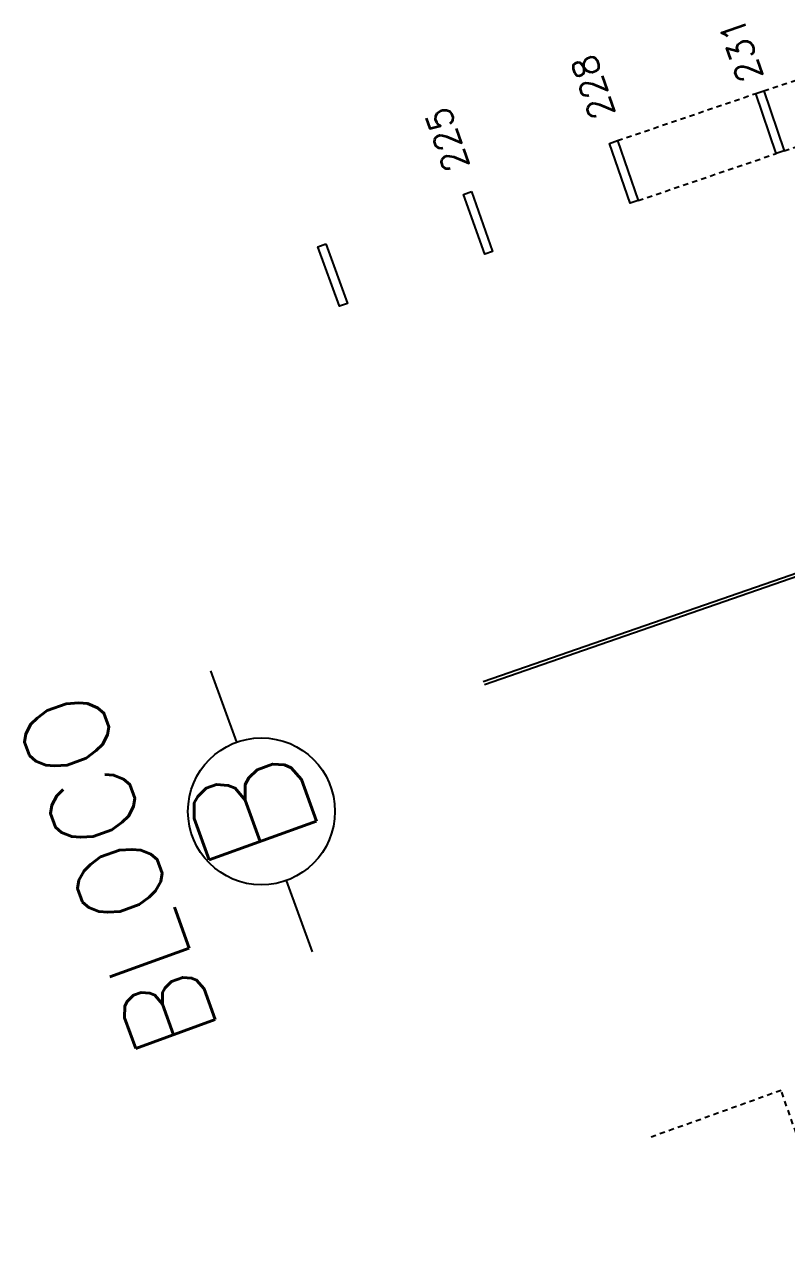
# Model space of a CAD drawing. Header units: millimetres. Extents: x 2958 to 3256, y 1036 to 1150.
# Drawn here: x 2958.31 to 2976.34, y 1091.25 to 1120.24 of the extents above; entities that cross this region are included whole.
import ezdxf

# ---------------------------------------------------------------- set-up
doc = ezdxf.new("R2010")
doc.units = ezdxf.units.MM
doc.linetypes.add('HIDDEN2', pattern=[0.1875, 0.125, -0.0625])
for name, color, linetype in [('BANC', 2, 'Continuous'), ('ESTR', 3, 'Continuous'), ('NOPILAR1', 2, 'Continuous'), ('PROJ', 1, 'HIDDEN2'), ('TXT-IDENTIFICAÇÃO', 4, 'Continuous')]:
    doc.layers.add(name, color=color, linetype=linetype)
doc.styles.add('LEGENDA', font='romans.shx', dxfattribs={"height": 0.2})
doc.styles.add('NOPILAR', font='simplex.shx', dxfattribs={"height": 0.6})

# ---------------------------------------------------------------- blocks, each defined once
blk = doc.blocks.new('PILAR-SLC')
blk.add_lwpolyline([(0.2, 0), (0.2, -1.5), (0, -1.5), (0, 0)], close=True)

msp = doc.modelspace()

# ---------------------------------------------------------------- linework, layer by layer
at = {"layer": 'BANC'}
for p, q in [((2982.581, 1109.337), (2969.166, 1104.683)), ((2982.607, 1109.261), (2969.192, 1104.608))]:
    msp.add_line(p, q, dxfattribs=at)
at = {"layer": 'PROJ'}
for p, q in [((2975.81, 1118.667), (2979.096, 1119.753)), ((2972.344, 1117.489), (2975.62, 1118.604)), ((2976.287, 1117.245), (2979.561, 1118.327)), ((2972.833, 1116.071), (2976.097, 1117.181)), ((2973.137, 1093.916), (2976.214, 1095.021)), ((2977.55, 1091.251), (2976.214, 1095.021))]:
    msp.add_line(p, q, dxfattribs=at)
at = {"layer": 'TXT-IDENTIFICAÇÃO', "color": 2}
for p, q in [((2962.708, 1104.941), (2963.322, 1103.253)), ((2965.123, 1098.295), (2964.51, 1099.984))]:
    msp.add_line(p, q, dxfattribs=at)
msp.add_circle((2963.916, 1101.618), 1.739, dxfattribs=at)

# ---------------------------------------------------------------- block references
at = {"layer": 'ESTR'}
for p, rotation in [((2975.62, 1118.604), 18.53658536585365), ((2972.154, 1117.424), 19.02439024390242), ((2968.699, 1116.215), 19.51219512195119), ((2965.254, 1114.977), 19.9999951219512)]:
    msp.add_blockref('PILAR-SLC', p, dxfattribs=dict(at, rotation=rotation))

# ---------------------------------------------------------------- texts
at = {"layer": 'NOPILAR1', "style": 'NOPILAR'}
for s, p in [('231', (2975.801, 1118.997)), ('231', (2975.801, 1118.997)), ('228', (2972.301, 1118.123)), ('225', (2968.847, 1116.88))]:
    msp.add_text(s, height=0.6, rotation=109.1434, dxfattribs=at).set_placement(p)
at = {"layer": 'TXT-IDENTIFICAÇÃO', "color": 4, "style": 'LEGENDA'}
for s, height, p in [('BLOCO ', 2, (2962.938, 1096.369)), ('B', 2.7, (2965.374, 1100.954))]:
    msp.add_text(s, height=height, rotation=109.9691, dxfattribs=at).set_placement(p)

doc.saveas('drawing.dxf')
